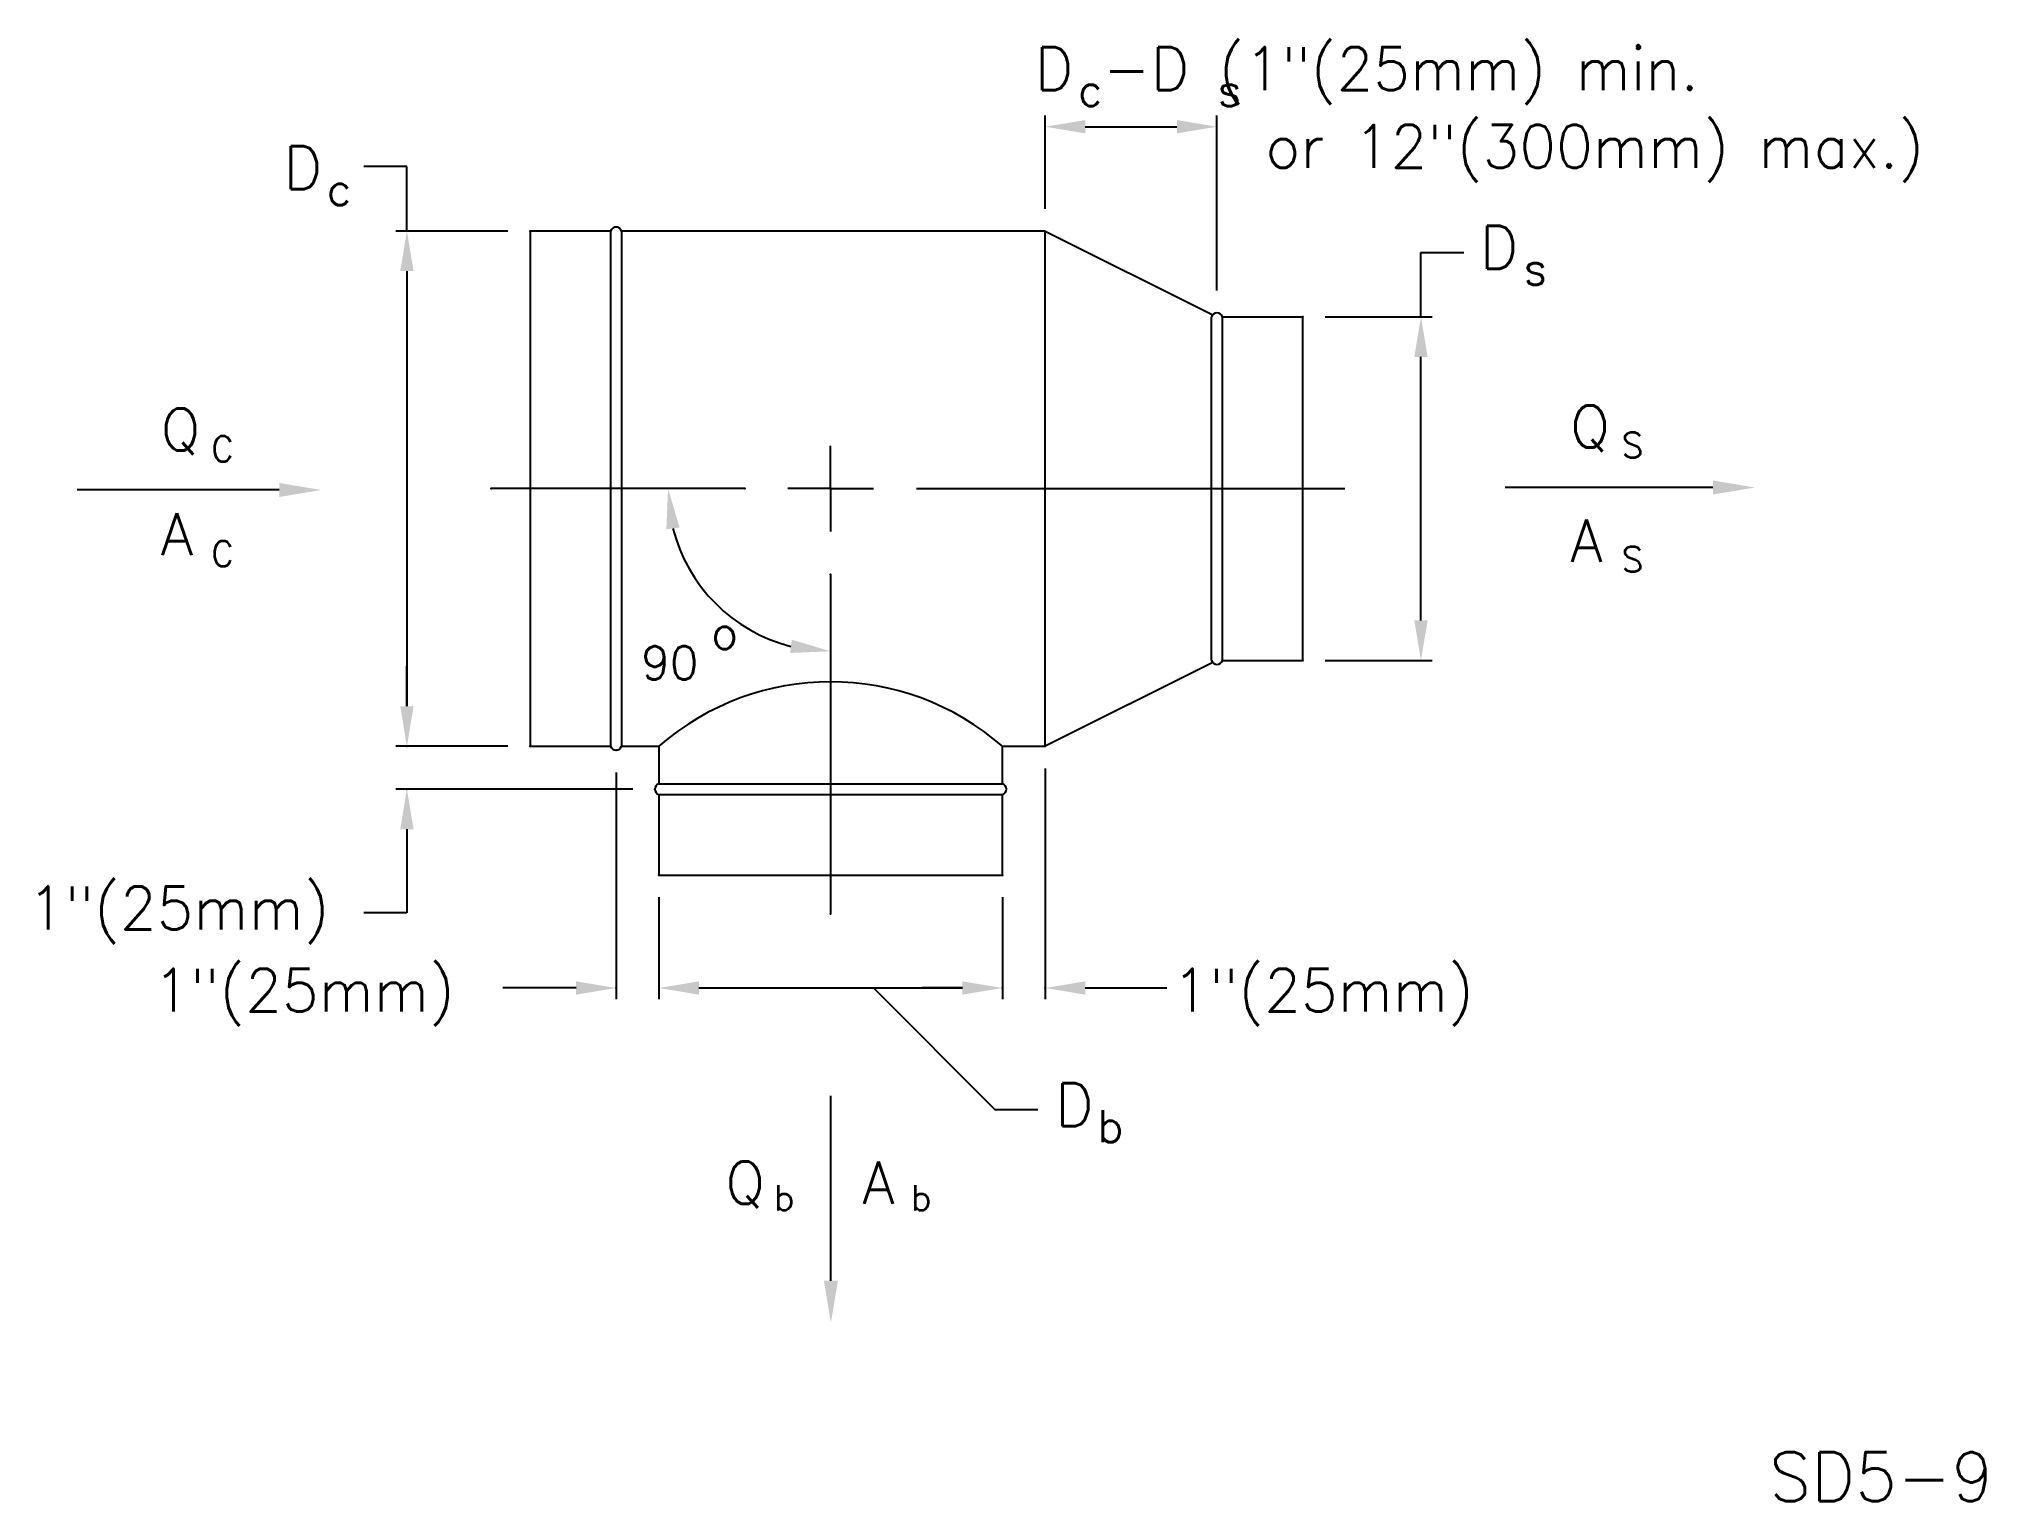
# Model space of a CAD drawing. Extents: x 1.91 to 10.66, y 1.15 to 7.73.
import ezdxf
from ezdxf.enums import TextEntityAlignment as Align

# ---------------------------------------------------------------- set-up
doc = ezdxf.new("R2010")
doc.units = 0
doc.header["$LTSCALE"] = 4
doc.header["$MEASUREMENT"] = 0
doc.layers.get('0').update_dxf_attribs({"linetype": 'CONTINUOUS'})
doc.layers.get('Defpoints').update_dxf_attribs({"linetype": 'CONTINUOUS'})
doc.layers.add('ALT', color=7, linetype='CONTINUOUS')
doc.layers.add('NUMBER', color=7, linetype='CONTINUOUS')
doc.styles.add('ROMANS', font='romans')
doc.dimstyles.get("Standard").update_dxf_attribs({"dimtxt": 0.18, "dimasz": 0.18, "dimexe": 0.18, "dimexo": 0.0625, "dimgap": 0.09, "dimtad": 0, "dimtih": 1, "dimtoh": 1, "dimdec": 4, "dimzin": 0, "dimdsep": 46, "dimtxsty": 'Standard', "dimcen": 0.09, "dimadec": 0, "dimazin": 0, "dimtfac": 1, "dimtdec": 4, "dimtofl": 0, "dimtmove": 0, "dimatfit": 3, "dimfxl": 0, "dimtolj": 1, "dimtzin": 0, "dimarcsym": 0})

# ---------------------------------------------------------------- blocks, each defined once
blk = doc.blocks.new('*D1')
at = {"layer": 'ALT', "color": 0, "lineweight": -2}
for p, q in [((6.4362, 6.9625), (6.4362, 7.3817)), ((7.2085, 6.5944), (7.2085, 7.3817)), ((6.6162, 7.3317), (7.0285, 7.3317))]:
    blk.add_line(p, q, dxfattribs=at)
at = {"layer": 'ALT', "color": 0}
for points in [[(6.6162, 7.3617), (6.6162, 7.3017), (6.4362, 7.3317)], [(7.0285, 7.3617), (7.0285, 7.3017), (7.2085, 7.3317)]]:
    blk.add_solid(points, dxfattribs=at)
at = {"layer": 'Defpoints', "color": 0}
for p in [(7.2085, 7.3317), (6.4362, 6.8625), (7.2085, 6.4944)]:
    blk.add_point(p, dxfattribs=at)
at = {"layer": 'ALT', "color": 0, "insert": (6.8224, 7.5117), "char_height": 0.18, "attachment_point": 5}
blk.add_mtext('\\A1;  ', dxfattribs=at)

msp = doc.modelspace()

# ---------------------------------------------------------------- linework, layer by layer
for p, q in [((3.56457, 7.1521), (3.37148, 7.1521)), ((3.56457, 6.86245), (3.56457, 7.1521)), ((4.11902, 6.86245), (4.11902, 4.54531)), ((4.48108, 6.86245), (4.11902, 6.86245)), ((4.48108, 6.86245), (4.48108, 4.54531)), ((6.43617, 6.86245), (4.52935, 6.86245)), ((4.52935, 6.86245), (4.52935, 4.54531)), ((6.43617, 4.54531), (6.43617, 6.86245)), ((6.43617, 6.86245), (7.18959, 6.48574)), ((8.12604, 6.47626), (8.12604, 6.76591)), ((8.12604, 6.76591), (8.31914, 6.76591)), ((7.18441, 4.9315), (7.18441, 6.47626)), ((7.23268, 6.47626), (7.59474, 6.47626)), ((7.23268, 4.9315), (7.23268, 6.47626)), ((7.59474, 4.9315), (7.59474, 6.47626)), ((5.47069, 5.70388), (5.47069, 5.89698)), ((2.99046, 5.6979), (2.08141, 5.6979)), ((5.0845, 5.70388), (3.94356, 5.70388)), ((5.47069, 5.70388), (5.27759, 5.70388)), ((5.47069, 5.70388), (5.66378, 5.70388)), ((5.47069, 5.70388), (5.47069, 5.51079)), ((5.85688, 5.70388), (7.78426, 5.70388)), ((9.43934, 5.70907), (8.5044, 5.70907)), ((5.47069, 5.31769), (5.47069, 3.79144)), ((7.18959, 4.92202), (6.43617, 4.54531)), ((7.23268, 4.9315), (7.59474, 4.9315)), ((4.11902, 4.54531), (4.48108, 4.54531)), ((4.52935, 4.54531), (4.69831, 4.54531)), ((4.69831, 4.54531), (4.69831, 4.37635)), ((6.24307, 4.54531), (6.43617, 4.54531)), ((6.24307, 4.37635), (6.24307, 4.54531)), ((4.69831, 4.37635), (6.24307, 4.37635)), ((4.69831, 4.32808), (6.24307, 4.32808)), ((4.69831, 4.32808), (4.69831, 3.96602)), ((6.24307, 3.96602), (6.24307, 4.32808)), ((4.69831, 3.96602), (6.24307, 3.96602)), ((5.66378, 3.45816), (6.20994, 2.912)), ((5.4719, 2.14135), (5.4719, 2.97268)), ((6.20994, 2.912), (6.40304, 2.912))]:
    msp.add_line(p, q)
at = {"linetype": 'ByBlock'}
for p, q in [((4.01902, 6.86245), (3.51457, 6.86245)), ((3.56457, 6.68245), (3.56457, 4.72531)), ((7.69474, 6.47626), (8.17604, 6.47626)), ((8.12604, 5.1115), (8.12604, 6.29626)), ((3.56457, 4.72531), (3.56457, 4.90531)), ((7.69474, 4.9315), (8.17604, 4.9315)), ((4.01902, 4.54531), (3.51457, 4.54531)), ((4.01902, 4.54531), (3.51457, 4.54531)), ((4.69831, 3.86602), (4.69831, 3.40816)), ((4.69831, 3.86602), (4.69831, 3.40816)), ((6.24307, 3.86602), (6.24307, 3.40816)), ((6.24307, 3.86602), (6.24307, 3.40816)), ((4.87831, 3.45816), (5.05831, 3.45816)), ((4.87831, 3.45816), (6.06307, 3.45816)), ((6.06307, 3.45816), (5.88307, 3.45816))]:
    msp.add_line(p, q, dxfattribs=at)
for centre, radius, start, end in [((4.50521, 6.85541), 0.02514, 16.260205, 163.739795), ((7.20855, 6.46922), 0.02514, 16.260205, 163.739795), ((7.20855, 4.93854), 0.02514, 196.260205, 343.739795), ((5.47069, 3.6596), 1.17518, 48.90996, 131.09004), ((4.50521, 4.55235), 0.02514, 196.260205, 343.739795), ((4.70535, 4.35221), 0.02514, 106.260205, 253.739795), ((6.23603, 4.35221), 0.02514, 286.260205, 73.739795)]:
    msp.add_arc(centre, radius, start, end)
msp.add_arc((5.47069, 5.70388), 0.7314, 194.136481, 255.863519, dxfattribs=at)
for points in [[(3.59457, 6.68245), (3.53457, 6.68245), (3.56457, 6.86245)], [(8.15604, 6.29626), (8.09604, 6.29626), (8.12604, 6.47626)], [(4.79121, 5.52894), (4.73166, 5.52156), (4.73929, 5.70388)], [(8.15604, 5.1115), (8.09604, 5.1115), (8.12604, 4.9315)], [(5.29575, 5.0244), (5.28837, 4.96486), (5.47069, 4.97248)], [(3.59457, 4.72531), (3.53457, 4.72531), (3.56457, 4.54531)], [(3.59457, 4.72531), (3.53457, 4.72531), (3.56457, 4.54531)], [(4.87831, 3.42816), (4.87831, 3.48816), (4.69831, 3.45816)], [(4.87831, 3.42816), (4.87831, 3.48816), (4.69831, 3.45816)], [(6.06307, 3.42816), (6.06307, 3.48816), (6.24307, 3.45816)], [(6.06307, 3.42816), (6.06307, 3.48816), (6.24307, 3.45816)]]:
    msp.add_solid(points, dxfattribs=at)
for points in [[(2.99046, 5.7294), (2.99046, 5.66639), (3.17948, 5.6979)], [(9.43934, 5.74057), (9.43934, 5.67756), (9.62837, 5.70907)], [(5.50341, 2.14135), (5.4404, 2.14135), (5.4719, 1.95232)]]:
    msp.add_solid(points)
at = {"layer": 'ALT', "linetype": 'ByBlock'}
for p, q in [((4.50521, 4.42721), (4.50521, 3.40816)), ((6.43617, 4.44531), (6.43617, 3.40816)), ((4.5802, 4.35221), (3.51457, 4.35221)), ((3.56457, 4.17221), (3.56457, 3.99221)), ((3.56457, 3.99221), (3.56457, 3.7961)), ((4.14521, 3.45816), (3.99532, 3.45816)), ((4.32521, 3.45816), (4.14521, 3.45816)), ((6.61617, 3.45816), (6.79617, 3.45816)), ((6.79617, 3.45816), (6.98283, 3.45816))]:
    msp.add_line(p, q, dxfattribs=at)
at = {"layer": 'ALT'}
msp.add_line((3.56457, 3.7961), (3.37148, 3.7961), dxfattribs=at)
at = {"layer": 'ALT', "linetype": 'ByBlock'}
msp.add_point((6.43617, 3.45816), dxfattribs=at)
for points in [[(3.59457, 4.17221), (3.53457, 4.17221), (3.56457, 4.35221)], [(4.32521, 3.42816), (4.32521, 3.48816), (4.50521, 3.45816)], [(6.61617, 3.42816), (6.61617, 3.48816), (6.43617, 3.45816)]]:
    msp.add_solid(points, dxfattribs=at)
at = {"layer": 'NUMBER', "linetype": 'ByBlock'}
for p in [(4.11902, 6.86245), (7.59474, 6.47626), (8.12604, 6.47626), (3.94356, 5.70388), (5.0845, 5.70388), (5.47069, 5.31769), (7.59474, 4.9315), (3.56457, 4.54531), (4.11902, 4.54531), (4.11902, 4.54531), (4.50521, 4.52721), (6.43617, 4.54531), (3.56457, 4.35221), (4.6802, 4.35221), (4.69831, 3.96602), (4.69831, 3.96602), (6.24307, 3.96602), (6.24307, 3.96602), (5.47069, 3.79144), (4.50521, 3.45816), (6.24307, 3.45816)]:
    msp.add_point(p, dxfattribs=at)

# ---------------------------------------------------------------- texts
at = {"style": 'ROMANS'}
for s, height, p in [('D', 0.1931, (3.00987, 7.05058)), ('D', 0.1931, (8.3905, 6.69316)), ('Q', 0.189, (2.45719, 5.87609)), ('Q', 0.189, (8.7974, 5.88945)), ('A', 0.189, (2.45719, 5.40488)), ('A', 0.189, (8.7974, 5.37543)), ('o', 0.15, (4.93273, 4.98232)), ('90', 0.15, (4.61861, 4.84533)), ('D', 0.1931, (6.4799, 2.83655)), ('Q', 0.189, (4.99662, 2.48813)), ('A', 0.189, (5.6133, 2.48813))]:
    msp.add_text(s, height=height, dxfattribs=at).set_placement(p)
for s, height, p in [('c', 0.14482, (3.25984, 7.05058)), ('s', 0.14482, (8.64047, 6.69316)), ('S', 0.1134, (9.07763, 5.89981)), ('C', 0.1134, (2.73516, 5.88252)), ('C', 0.1134, (2.73516, 5.41132)), ('S', 0.1134, (9.07763, 5.38579)), ('b', 0.14482, (6.72987, 2.83655)), ('b', 0.1134, (5.2615, 2.51418)), ('b', 0.1134, (5.87818, 2.51418))]:
    msp.add_text(s, height=height, dxfattribs=at).set_placement(p, align=Align.MIDDLE)
at = {"layer": 'ALT', "style": 'ROMANS'}
for s, height, p in [('D -D (1"(25mm) min.', 0.1930953, (6.38893, 7.49658)), ('or 12"(300mm) max.)', 0.1930953, (7.42654, 7.14694)), ('1"(25mm)', 0.193095, (1.8596, 3.72181)), ('1"(25mm)', 0.193095, (2.42325, 3.352)), ('1"(25mm)', 0.193095, (7.007, 3.352))]:
    msp.add_text(s, height=height, dxfattribs=at).set_placement(p)
for s, p in [('c', (6.6389, 7.49658)), ('s', (7.26468, 7.49658))]:
    msp.add_text(s, height=0.14482, dxfattribs=at).set_placement(p, align=Align.MIDDLE)
at = {"layer": 'NUMBER', "style": 'ROMANS'}
msp.add_text('SD5-9', height=0.22, dxfattribs=at).set_placement((9.69245, 1.15069))

# ---------------------------------------------------------------- dimensions: what is measured, and where the dimension line sits
at = {"layer": 'ALT'}
dim = msp.add_linear_dim(base=(7.20855, 7.33173), p1=(6.43617, 6.86245), p2=(7.20855, 6.49437), text='  ', dimstyle='Standard', override={"dimexe": 0.05, "dimexo": 0.1, "dimtad": 1, "dimtih": 0, "dimtoh": 0, "dimtmove": 2}, dxfattribs=at)
dim.commit()
dim.dimension.update_dxf_attribs({"geometry": '*D1', "text_midpoint": (6.82236, 7.51173)})

doc.saveas('drawing.dxf')
